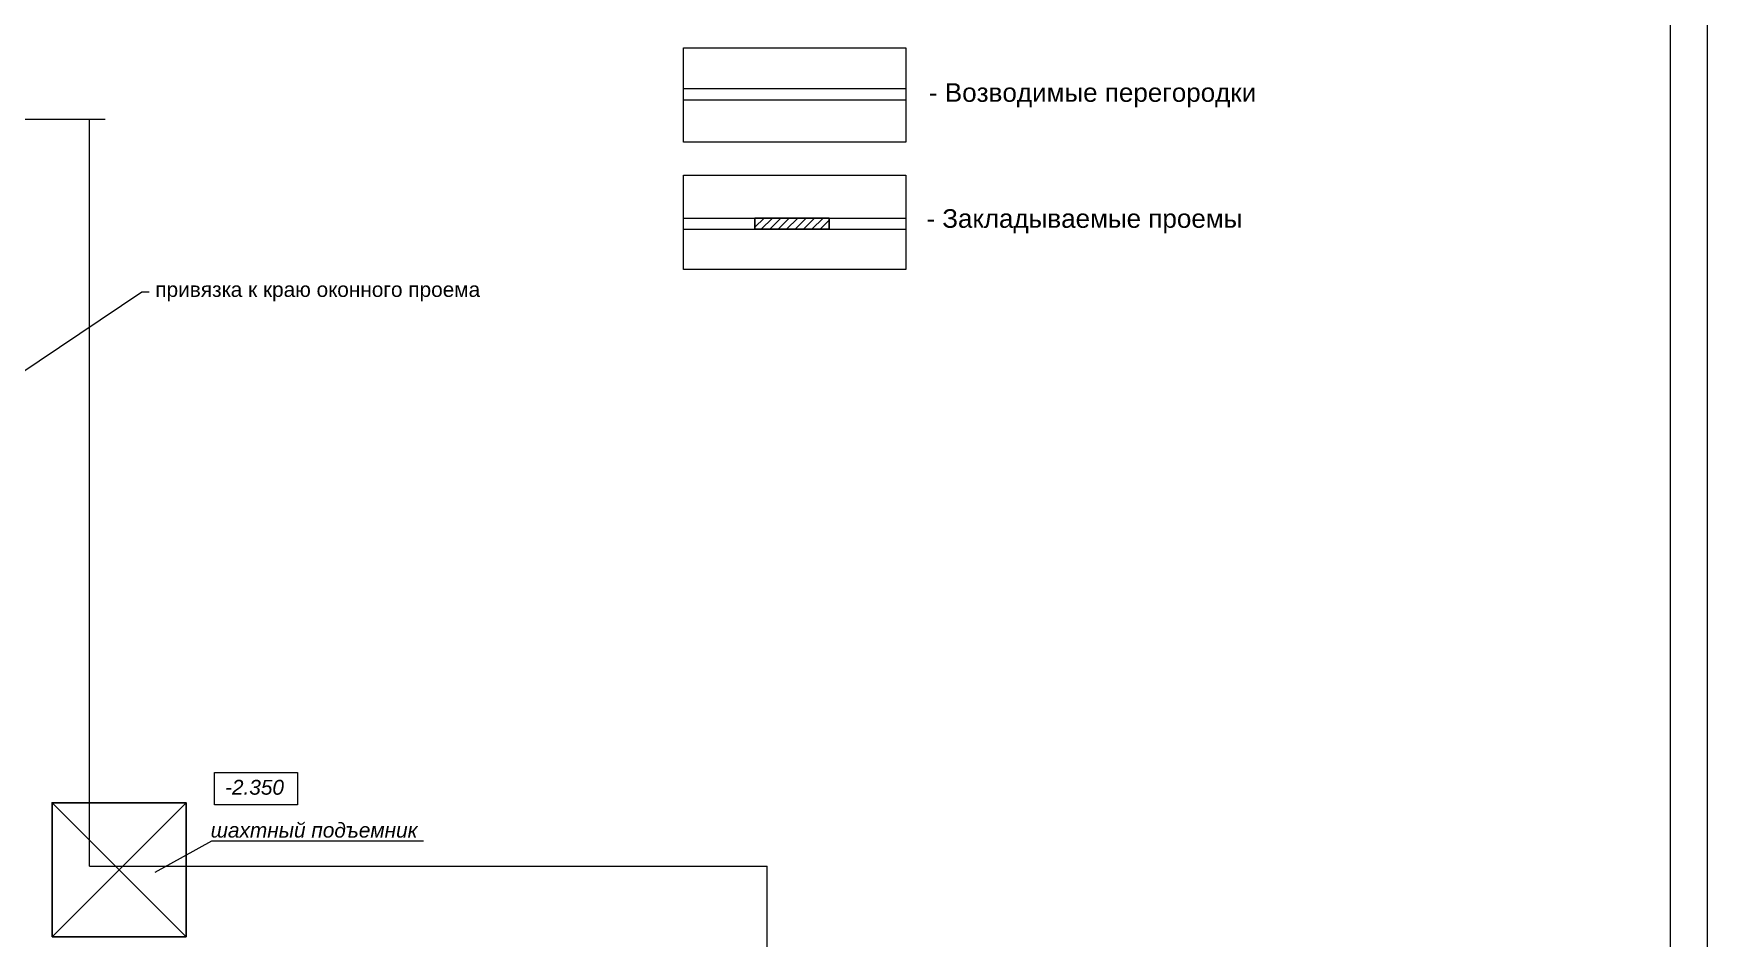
# Model space of a CAD drawing. Header units: metres. Extents: x -163 to 308, y -116 to 9.
# Drawn here: x 152 to 174.48, y -24.93 to -12.77 of the extents above; entities that cross this region are included whole.
import ezdxf
from ezdxf.enums import TextEntityAlignment as Align

# ---------------------------------------------------------------- set-up
doc = ezdxf.new("R2010")
doc.units = ezdxf.units.M
doc.header["$MEASUREMENT"] = 0
doc.linetypes.add('DGN Style 3', pattern=[20.175985, 14.411418, -5.764567])
doc.styles.add('Arial', font='cs_gost2304.shx')
doc.styles.get("Standard").update_dxf_attribs({"font": 'isocpeui.ttf', "width": 0.8})
doc.styles.add('Style-Arial', font='arial.ttf')
doc.styles.add('Style-Arial IF', font='ariali.ttf')
doc.dimstyles.get("Standard").update_dxf_attribs({"dimtxt": 0.18, "dimasz": 0.18, "dimexe": 0.18, "dimexo": 0.0625, "dimgap": 0.09, "dimtad": 0, "dimtih": 1, "dimtoh": 1, "dimdec": 4, "dimzin": 0, "dimdsep": 46, "dimtxsty": 'Standard', "dimcen": 0.09, "dimadec": 0, "dimazin": 0, "dimtfac": 1, "dimtdec": 4, "dimtofl": 0, "dimtmove": 0, "dimatfit": 3, "dimfxl": 1, "dimtolj": 1, "dimtzin": 0, "dimarcsym": 0})

# ---------------------------------------------------------------- blocks, each defined once
blk = doc.blocks.new('*U293')
at = {"color": 7, "linetype": 'Continuous', "lineweight": 13}
blk.add_line((28.513, 20), (28.513, -20), dxfattribs=at)
at = {"color": 7, "linetype": 'Continuous', "lineweight": 0, "flags": 128}
blk.add_lwpolyline([(29.013, 20.5), (-28.987, 20.5), (-28.987, -20.5), (29.013, -20.5), (29.013, 20.5)], close=True, dxfattribs=at)
blk = doc.blocks.new('TerminatorOpen')
at = {"color": 0, "linetype": 'ByBlock', "lineweight": -2}
for q in [(-1, 0.5), (-1, 0), (-1, -0.5)]:
    blk.add_line((0, 0), q, dxfattribs=at)

msp = doc.modelspace()

# ---------------------------------------------------------------- hatches: boundary and pattern name
at = {"linetype": 'Continuous', "lineweight": 0}
h = msp.add_hatch(dxfattribs=at)
h.set_pattern_fill('HATCH', color=5, style=0, pattern_type=2)
h.set_pattern_definition([(45, (162.36325, -15.377405), (-0.056569, 0.056569), [])])
h.paths.add_polyline_path([(161.68795429, -15.39927442), (162.68795429, -15.39927442), (162.68795429, -15.24927442), (161.68795429, -15.24927442)])

# ---------------------------------------------------------------- linework, layer by layer
at = {"color": 5, "linetype": 'Continuous', "lineweight": 13}
for p, q in [((163.71834119, -13.51432265), (160.72875716, -13.51432265)), ((163.71834119, -13.66432265), (160.72875716, -13.66432265))]:
    msp.add_line(p, q, dxfattribs=at)
at = {"color": 7, "linetype": 'Continuous', "lineweight": 0}
for p, q in [((152.75239215, -23.95855541), (152.75239215, -13.92047393)), ((152.75239215, -23.95855541), (161.85239215, -23.95855541)), ((161.85239215, -28.43572534), (161.85239215, -23.95855541))]:
    msp.add_line(p, q, dxfattribs=at)
at = {"color": 7, "linetype": 'Continuous', "lineweight": 13}
for p, q in [((160.72875716, -15.24927442), (161.68795429, -15.24927442)), ((161.68795429, -15.39927442), (161.68795429, -15.24927442)), ((162.68795429, -15.39927442), (162.68795429, -15.24927442)), ((162.68795429, -15.24927442), (163.71834119, -15.24927442)), ((160.72875716, -15.39927442), (161.68795429, -15.39927442)), ((162.68795429, -15.39927442), (163.71834119, -15.39927442))]:
    msp.add_line(p, q, dxfattribs=at)
at = {"color": 5, "linetype": 'Continuous', "lineweight": 0}
for p, q in [((152.25239215, -23.10855541), (154.05239215, -24.90855541)), ((152.25239215, -24.90855541), (154.05239215, -23.10855541))]:
    msp.add_line(p, q, dxfattribs=at)
at = {"color": 7, "linetype": 'Continuous', "lineweight": 13, "flags": 128}
for points in [[(160.72875716, -12.96089622), (163.71834119, -12.96089622), (163.71834119, -14.22887337), (160.72875716, -14.22887337), (160.72875716, -12.96089622)], [(160.72875716, -14.67131109), (163.71834119, -14.67131109), (163.71834119, -15.93928824), (160.72875716, -15.93928824), (160.72875716, -14.67131109)]]:
    msp.add_lwpolyline(points, close=True, dxfattribs=at)
at = {"lineweight": 0, "flags": 128}
msp.add_lwpolyline([(150.57718307, -13.92047393), (151.27329848, -13.92047393), (151.33964173, -13.57823677), (151.47232825, -14.26271108), (151.5386715, -13.92047393), (152.96646608, -13.92047393)], dxfattribs=at)
at = {"color": 5, "linetype": 'Continuous', "lineweight": 13, "flags": 128}
msp.add_lwpolyline([(161.68795429, -15.24927442), (162.68795429, -15.24927442), (162.68795429, -15.39927442), (161.68795429, -15.39927442), (161.68795429, -15.24927442)], close=True, dxfattribs=at)
at = {"color": 5, "linetype": 'Continuous', "lineweight": 0, "flags": 128}
msp.add_lwpolyline([(161.68795429, -15.39927442), (162.68795429, -15.39927442), (162.68795429, -15.24927442), (161.68795429, -15.24927442), (161.68795429, -15.39927442)], close=True, dxfattribs=at)
at = {"color": 7, "linetype": 'Continuous', "lineweight": 0, "flags": 128}
msp.add_lwpolyline([(154.43281025, -22.69957331), (155.54606313, -22.69957331), (155.54606313, -23.13709427), (154.43281025, -23.13709427), (154.43281025, -22.69957331)], close=True, dxfattribs=at)
at = {"color": 5, "linetype": 'Continuous', "lineweight": 30, "flags": 128}
msp.add_lwpolyline([(152.25239215, -24.90855541), (152.25239215, -23.10855541), (154.05239215, -23.10855541), (154.05239215, -24.90855541), (152.25239215, -24.90855541)], close=True, dxfattribs=at)
at = {"color": 5, "linetype": 'Continuous', "lineweight": 0, "flags": 128}
msp.add_lwpolyline([(157.23756301, -23.62261688), (154.39296286, -23.62261688), (153.63400441, -24.04731985)], dxfattribs=at)

# ---------------------------------------------------------------- block references
at = {"color": 7, "linetype": 'Continuous', "lineweight": 13}
msp.add_blockref('*U293', (145.46856724, -15.55985294), dxfattribs=at)

# ---------------------------------------------------------------- texts
at = {"color": 7, "linetype": 'Continuous', "lineweight": 0, "style": 'Style-Arial IF'}
msp.add_text('-2.350', height=0.2, dxfattribs=at).set_placement((154.57410117, -22.80040822), align=Align.TOP_LEFT)
at = {"color": 7, "linetype": 'Continuous', "lineweight": 0, "insert": (164.026971, -13.43747067), "char_height": 0.25, "attachment_point": 1, "line_spacing_factor": 0.72, "style": 'Arial'}
msp.add_mtext('\\fArial|b0|i0|c204204|p39;- Возводимые перегородки', dxfattribs=at)
at = {"color": 7, "linetype": 'DGN Style 3', "lineweight": 13, "insert": (163.99250892, -15.13086529), "char_height": 0.25, "attachment_point": 1, "line_spacing_factor": 0.6, "style": 'Style-Arial'}
msp.add_mtext('- Закладываемые проемы', dxfattribs=at)
at = {"color": 5, "linetype": 'Continuous', "lineweight": 0, "char_height": 0.2, "line_spacing_factor": 0.6}
for s, insert, attachment_point, style in [('привязка к краю оконного проема', (153.63821306, -16.23998308), 4, 'Style-Arial'), ('шахтный подъемник', (154.38163543, -23.37661816), 1, 'Style-Arial IF')]:
    msp.add_mtext(s, dxfattribs=dict(at, insert=insert, attachment_point=attachment_point, style=style))

# ---------------------------------------------------------------- leaders
at = {"color": 5, "linetype": 'Continuous', "lineweight": 0, "annotation_type": 0, "has_hookline": 1, "hookline_direction": 0, "text_width": 4.33233288}
msp.add_leader([(151.05239215, -17.85855541), (153.45681062, -16.23998308), (153.55681062, -16.23998308)], dimstyle='Standard', override={"dimtxt": 0.2, "dimasz": 0.1, "dimgap": 0.1, "dimtad": 0, "dimtxsty": 'Style-Arial', "dimldrblk": 'TerminatorOpen'}, dxfattribs=at)

doc.saveas('drawing.dxf')
